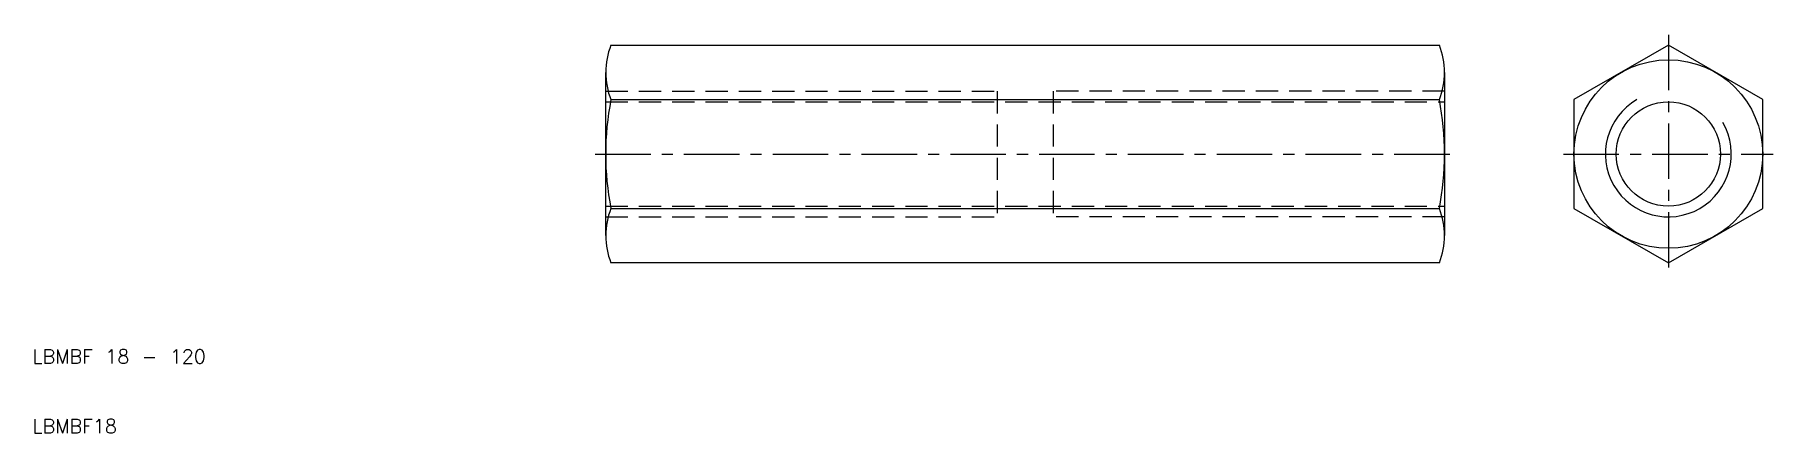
# Model space of a CAD drawing. Extents: x 10 to 259, y 10 to 67.
import ezdxf

# ---------------------------------------------------------------- set-up
doc = ezdxf.new("R2010")
doc.units = 0
doc.header["$LTSCALE"] = 0.25
doc.linetypes.add('CENTER', pattern=[50.8, 31.75, -6.35, 6.35, -6.35])
doc.linetypes.add('DASHED', pattern=[19.05, 12.7, -6.35])
doc.layers.get('0').update_dxf_attribs({"linetype": 'CONTINUOUS'})
doc.layers.add('CENTER', color=1, linetype='CENTER')
doc.styles.get("Standard").update_dxf_attribs({"font": 'txt.shx', "bigfont": 'extfont.shx'})

msp = doc.modelspace()

# ---------------------------------------------------------------- linework, layer by layer
for p, q in [((92.757076, 65.588457), (211.242924, 65.588457)), ((244, 65.588457), (230.5, 57.794229)), ((257.5, 57.794229), (244, 65.588457)), ((92, 50), (92, 61.691343)), ((212, 61.691343), (212, 38.308657)), ((92.757076, 57.794229), (211.242924, 57.794229)), ((230.5, 57.794229), (230.5, 42.205771)), ((257.5, 42.205771), (257.5, 57.794229)), ((92, 42.5335), (92, 50)), ((92, 41), (92, 42.5335)), ((92, 38.308657), (92, 41)), ((92.757076, 42.205771), (211.242924, 42.205771)), ((230.5, 42.205771), (244, 34.411543)), ((244, 34.411543), (257.5, 42.205771)), ((211.242924, 34.411543), (92.757076, 34.411543))]:
    msp.add_line(p, q)
at = {"color": 3, "linetype": 'DASHED'}
for p, q in [((92, 59), (148, 59)), ((92, 57.4665), (212, 57.4665)), ((148, 59), (148, 41)), ((212, 59), (156, 59)), ((156, 59), (156, 41)), ((92, 42.5335), (212, 42.5335)), ((92, 41), (148, 41)), ((212, 41), (156, 41))]:
    msp.add_line(p, q, dxfattribs=at)
for radius in [13.5, 7.4665]:
    msp.add_circle((244, 50), radius)
for centre, radius, start, end in [((102.408904, 61.691343), 10.408904, 158.012642, 180), ((201.591096, 61.691343), 10.408904, 0, 21.987358), ((102.408904, 61.691343), 10.408904, 180, 201.987358), ((201.591096, 61.691343), 10.408904, 338.012642, 0), ((132.5, 50), 40.5, 168.904197, 191.095803), ((171.5, 50), 40.5, 348.904197, 11.095803), ((102.408904, 38.308657), 10.408904, 158.012642, 180), ((201.591096, 38.308657), 10.408904, 0, 21.987358), ((102.408904, 38.308657), 10.408904, 180, 201.987358), ((201.591096, 38.308657), 10.408904, 338.012642, 0)]:
    msp.add_arc(centre, radius, start, end)
at = {"color": 3}
msp.add_arc((244, 50), 9, 120, 30, dxfattribs=at)
at = {"layer": 'CENTER', "color": 1, "linetype": 'CENTER'}
for p, q in [((244, 67.088457), (244, 32.911543)), ((90.5, 50), (213.5, 50)), ((229, 50), (259, 50))]:
    msp.add_line(p, q, dxfattribs=at)

# ---------------------------------------------------------------- texts
for s, p in [('LBMBF 18 - 120', (10, 20)), ('LBMBF18', (10, 10))]:
    msp.add_text(s, height=2).set_placement(p)

doc.saveas('drawing.dxf')
